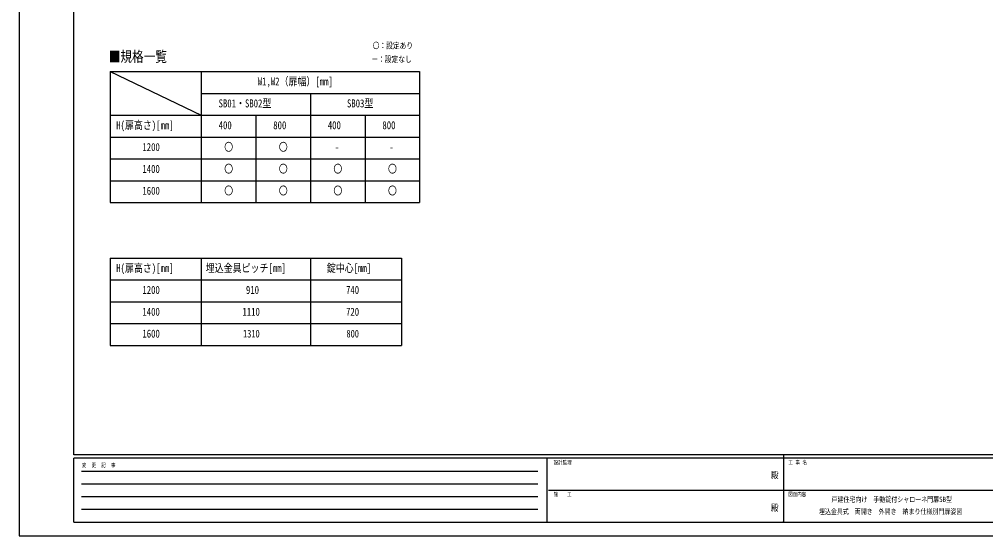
# Model space of a CAD drawing. Units: millimetres, scale not verified. Extents: x -4205 to 4205, y -2970 to 2970.
# Drawn here: x -4205 to 1106, y -2970 to -133 of the extents above; entities that cross this region are included whole.
import ezdxf
from ezdxf.enums import TextEntityAlignment as Align

# ---------------------------------------------------------------- set-up
doc = ezdxf.new("R2010")
doc.units = ezdxf.units.MM
doc.header["$LTSCALE"] = 10
doc.header["$PDMODE"] = 32
doc.header["$PDSIZE"] = 5
doc.layers.add('0-2_USER1', color=3, linetype='Continuous')
doc.layers.add('0-7_YKK_ZWAK', color=7, linetype='Continuous')
doc.styles.add('ＭＳ ゴシック', font='')
doc.styles.get('ＭＳ ゴシック').set_extended_font_data('MS Gothic')

msp = doc.modelspace()

# ---------------------------------------------------------------- linework, layer by layer
at = {"layer": '0-2_USER1'}
for p, q in [((-3705, -420), (-3205, -660)), ((-3705, -420), (-2005, -420)), ((-3705, -420), (-3705, -1140)), ((-3205, -420), (-3205, -1140)), ((-2005, -420), (-2005, -1140)), ((-3205, -540), (-2005, -540)), ((-2605, -540), (-2605, -1140)), ((-3705, -660), (-2005, -660)), ((-2905, -660), (-2905, -1140)), ((-2305, -660), (-2305, -1140)), ((-3705, -780), (-2005, -780)), ((-3705, -900), (-2005, -900)), ((-3705, -1020), (-2005, -1020)), ((-3705, -1140), (-2005, -1140)), ((-3705, -1445), (-2105, -1445)), ((-3705, -1445), (-3705, -1925)), ((-3205, -1445), (-3205, -1925)), ((-2605, -1445), (-2605, -1925)), ((-2105, -1445), (-2105, -1925)), ((-3705, -1565), (-2105, -1565)), ((-3705, -1685), (-2105, -1685)), ((-3705, -1805), (-2105, -1805)), ((-3705, -1925), (-2105, -1925))]:
    msp.add_line(p, q, dxfattribs=at)
at = {"layer": '0-7_YKK_ZWAK'}
for p, q in [((-3904.98, -2525), (-3904.98, 2775)), ((3895.02, -2525), (-3904.98, -2525)), ((-1304.98, -2545), (-3904.98, -2545)), ((-3904.98, -2895), (-3904.98, -2545)), ((-1304.98, -2545), (-1304.98, -2895)), ((-4.98, -2545), (-1304.98, -2545)), ((-4.98, -2525), (-4.98, -2895)), ((1295.02, -2545), (-4.98, -2545)), ((-3862.48, -2615), (-1354.98, -2615)), ((-3862.48, -2685), (-1354.98, -2685)), ((-3862.48, -2755), (-1354.98, -2755)), ((-1297.48, -2720), (-4.98, -2720)), ((-4.98, -2720), (1295.02, -2720)), ((-3862.48, -2825), (-1354.98, -2825)), ((-3904.98, -2895), (-1304.98, -2895)), ((-1304.98, -2895), (-4.98, -2895)), ((-4.98, -2895), (1295.02, -2895))]:
    msp.add_line(p, q, dxfattribs=at)
msp.add_lwpolyline([(-4205, -2970), (4205, -2970), (4205, 2970), (-4205, 2970)], close=True, dxfattribs=at)
msp.add_point((-4.98, -2895), dxfattribs=at)

# ---------------------------------------------------------------- texts
at = {"layer": '0-2_USER1', "style": 'ＭＳ ゴシック', "width": 0.8}
for s, height, p in [('〇：設定あり', 32.99, (-2262.65, -303.76)), ('■規格一覧', 58.65, (-3713.53, -384.42)), ('－：設定なし', 32.99, (-2269.85, -378.76)), ('W1,W2（扉幅）[mm]', 43.99, (-2894.6, -509.53)), ('SB01・SB02型', 43.99, (-3109.8, -630)), ('SB03型', 43.99, (-2404.2, -630)), ('H(扉高さ)[mm]', 43.99, (-3672.6, -750)), ('400', 43.99, (-3109.4, -750)), ('800', 43.99, (-2809.4, -750)), ('400', 43.99, (-2509.4, -750)), ('800', 43.99, (-2209.4, -750)), ('1200', 43.99, (-3528.6, -870)), ('〇', 43.99, (-3079, -870)), ('〇', 43.99, (-2779, -870)), ('-', 43.99, (-2471, -870)), ('-', 43.99, (-2171, -870)), ('1400', 43.99, (-3528.6, -990)), ('〇', 43.99, (-3079, -990)), ('〇', 43.99, (-2779, -990)), ('〇', 43.99, (-2479, -990)), ('〇', 43.99, (-2179, -990)), ('1600', 43.99, (-3528.6, -1110)), ('〇', 43.99, (-3079, -1110)), ('〇', 43.99, (-2779, -1110)), ('〇', 43.99, (-2479, -1110)), ('〇', 43.99, (-2179, -1110)), ('H(扉高さ)[mm]', 43.99, (-3672.6, -1535)), ('埋込金具ピッチ[mm]', 43.99, (-3180.2, -1535)), ('錠中心[mm]', 43.99, (-2515, -1535)), ('1200', 43.99, (-3528.6, -1655)), ('910', 43.99, (-2959.4, -1655)), ('740', 43.99, (-2409.4, -1655)), ('1400', 43.99, (-3528.6, -1775)), ('1110', 43.99, (-2978.6, -1775)), ('720', 43.99, (-2409.4, -1775)), ('1600', 43.99, (-3528.6, -1895)), ('1310', 42.15, (-2975.52, -1893.74)), ('800', 42.15, (-2407.12, -1893.74)), ('戸建住宅向け\u3000手動錠付シャローネ門扉SB型', 29.33, (258.89, -2794.17)), ('埋込金具式\u3000両開き\u3000外開き\u3000納まり仕様別門扉姿図', 29.33, (189.55, -2860.83))]:
    msp.add_text(s, height=height, dxfattribs=at).set_placement(p, align=Align.BOTTOM_LEFT)
at = {"layer": '0-7_YKK_ZWAK', "style": 'ＭＳ ゴシック', "width": 0.8}
for s, height, p in [('変  更  記  事', 21.99, (-3861.31, -2600)), ('設計監理', 21.99, (-1268.31, -2585)), ('工 事 名', 21.99, (21.27, -2585)), ('殿', 36.66, (-73.67, -2665.83)), ('施\u3000\u3000工', 21.99, (-1268.31, -2760)), ('図面内容', 21.99, (21.27, -2760)), ('殿', 36.66, (-73.67, -2845.83))]:
    msp.add_text(s, height=height, dxfattribs=at).set_placement(p, align=Align.BOTTOM_LEFT)

doc.saveas('drawing.dxf')
